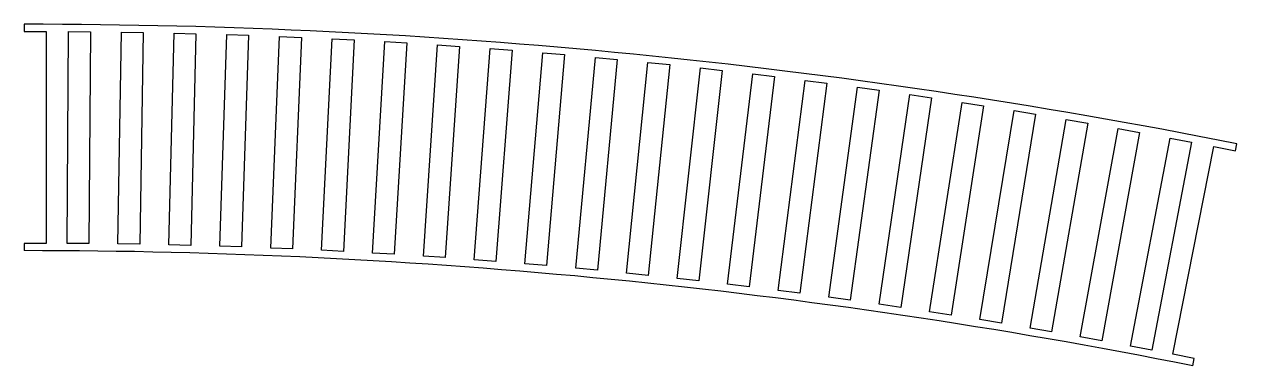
# Model space of a CAD drawing. Header units: millimetres. Extents: x -167 to 167, y -47 to 47.
import ezdxf

# ---------------------------------------------------------------- set-up
doc = ezdxf.new("R2010")
doc.units = ezdxf.units.MM
doc.layers.add('CUTOUTS', color=1, linetype='CONTINUOUS')
doc.layers.add('PERIMETER', color=5, linetype='CONTINUOUS')

msp = doc.modelspace()

# ---------------------------------------------------------------- linework, layer by layer
at = {"layer": 'CUTOUTS'}
for p, q in [((-154.98, -13.31), (-154.55, 44.89)), ((-154.55, 44.89), (-148.55, 44.85)), ((-148.55, 44.85), (-148.98, -13.35)), ((-140.97, -13.45), (-140.04, 44.75)), ((-140.04, 44.75), (-134.04, 44.65)), ((-134.04, 44.65), (-134.97, -13.54)), ((-126.96, -13.7), (-125.53, 44.48)), ((-125.53, 44.48), (-119.53, 44.33)), ((-119.53, 44.33), (-120.96, -13.85)), ((-112.95, -14.08), (-111.02, 44.09)), ((-111.02, 44.09), (-105.03, 43.89)), ((-105.03, 43.89), (-106.96, -14.28)), ((-98.95, -14.58), (-96.52, 43.57)), ((-96.52, 43.57), (-90.52, 43.32)), ((-90.52, 43.32), (-92.96, -14.83)), ((-84.96, -15.2), (-82.02, 42.92)), ((-82.02, 42.92), (-76.03, 42.62)), ((-76.03, 42.62), (-78.96, -15.51)), ((-70.97, -15.94), (-67.53, 42.15)), ((-67.53, 42.15), (-61.54, 41.8)), ((-61.54, 41.8), (-64.98, -16.3)), ((-56.98, -16.81), (-53.04, 41.26)), ((-53.04, 41.26), (-47.05, 40.85)), ((-47.05, 40.85), (-51, -17.21)), ((-43.01, -17.79), (-38.56, 40.24)), ((-38.56, 40.24), (-32.58, 39.78)), ((-32.58, 39.78), (-37.02, -18.25)), ((-29.04, -18.89), (-24.09, 39.09)), ((-24.09, 39.09), (-18.12, 38.58)), ((-18.12, 38.58), (-23.06, -19.4)), ((-15.08, -20.12), (-9.64, 37.82)), ((-9.64, 37.82), (-3.66, 37.26)), ((-3.66, 37.26), (-9.11, -20.68)), ((-1.14, -21.47), (4.81, 36.43)), ((4.81, 36.43), (10.78, 35.82)), ((10.78, 35.82), (4.83, -22.08)), ((12.79, -22.93), (19.24, 34.91)), ((25.21, 34.24), (18.76, -23.6)), ((19.24, 34.91), (25.21, 34.24)), ((26.71, -24.52), (33.66, 33.27)), ((39.62, 32.55), (32.67, -25.23)), ((33.66, 33.27), (39.62, 32.55)), ((40.62, -26.23), (48.07, 31.5)), ((54.02, 30.73), (46.57, -26.99)), ((48.07, 31.5), (54.02, 30.73)), ((54.51, -28.05), (62.46, 29.6)), ((68.4, 28.78), (60.46, -28.87)), ((62.46, 29.6), (68.4, 28.78)), ((68.39, -30), (76.83, 27.58)), ((82.77, 26.71), (74.32, -30.87)), ((76.83, 27.58), (82.77, 26.71)), ((82.24, -32.07), (91.18, 25.44)), ((97.11, 24.52), (88.17, -32.99)), ((91.18, 25.44), (97.11, 24.52)), ((96.08, -34.25), (105.52, 23.18)), ((111.44, 22.2), (102, -35.23)), ((105.52, 23.18), (111.44, 22.2)), ((109.9, -36.56), (119.84, 20.79)), ((119.84, 20.79), (125.75, 19.76)), ((125.75, 19.76), (115.81, -37.58)), ((123.7, -38.99), (134.13, 18.27)), ((140.03, 17.2), (129.6, -40.06)), ((134.13, 18.27), (140.03, 17.2)), ((137.48, -41.53), (148.4, 15.63)), ((154.29, 14.51), (143.37, -42.66)), ((148.4, 15.63), (154.29, 14.51)), ((-148.98, -13.35), (-154.98, -13.31)), ((-134.97, -13.54), (-140.97, -13.45)), ((-120.96, -13.85), (-126.96, -13.7)), ((-106.96, -14.28), (-112.95, -14.08)), ((-92.96, -14.83), (-98.95, -14.58)), ((-78.96, -15.51), (-84.96, -15.2)), ((-64.98, -16.3), (-70.97, -15.94)), ((-51, -17.21), (-56.98, -16.81)), ((-37.02, -18.25), (-43.01, -17.79)), ((-23.06, -19.4), (-29.04, -18.89)), ((-9.11, -20.68), (-15.08, -20.12)), ((4.83, -22.08), (-1.14, -21.47)), ((18.76, -23.6), (12.79, -22.93)), ((32.67, -25.23), (26.71, -24.52)), ((46.57, -26.99), (40.62, -26.23)), ((60.46, -28.87), (54.51, -28.05)), ((74.32, -30.87), (68.39, -30)), ((88.17, -32.99), (82.24, -32.07)), ((102, -35.23), (96.08, -34.25)), ((115.81, -37.58), (109.9, -36.56)), ((129.6, -40.06), (123.7, -38.99)), ((143.37, -42.66), (137.48, -41.53))]:
    msp.add_line(p, q, dxfattribs=at)
at = {"layer": 'PERIMETER'}
for p, q in [((-166.75, 46.91), (-166.75, 44.91)), ((-166.75, 44.91), (-160.75, 44.91)), ((-160.75, 44.91), (-160.75, -13.29)), ((166.36, 12.13), (166.75, 14.1)), ((149.13, -43.78), (160.47, 13.3)), ((160.47, 13.3), (166.36, 12.13)), ((-160.75, -13.29), (-166.75, -13.29)), ((-166.75, -13.29), (-166.75, -15.29)), ((155.02, -44.95), (149.13, -43.78)), ((154.63, -46.91), (155.02, -44.95))]:
    msp.add_line(p, q, dxfattribs=at)
for radius in [1710.98, 1648.78]:
    msp.add_arc((-166.75, -1664.07), radius, 78.76013, 90, dxfattribs=at)

doc.saveas('drawing.dxf')
